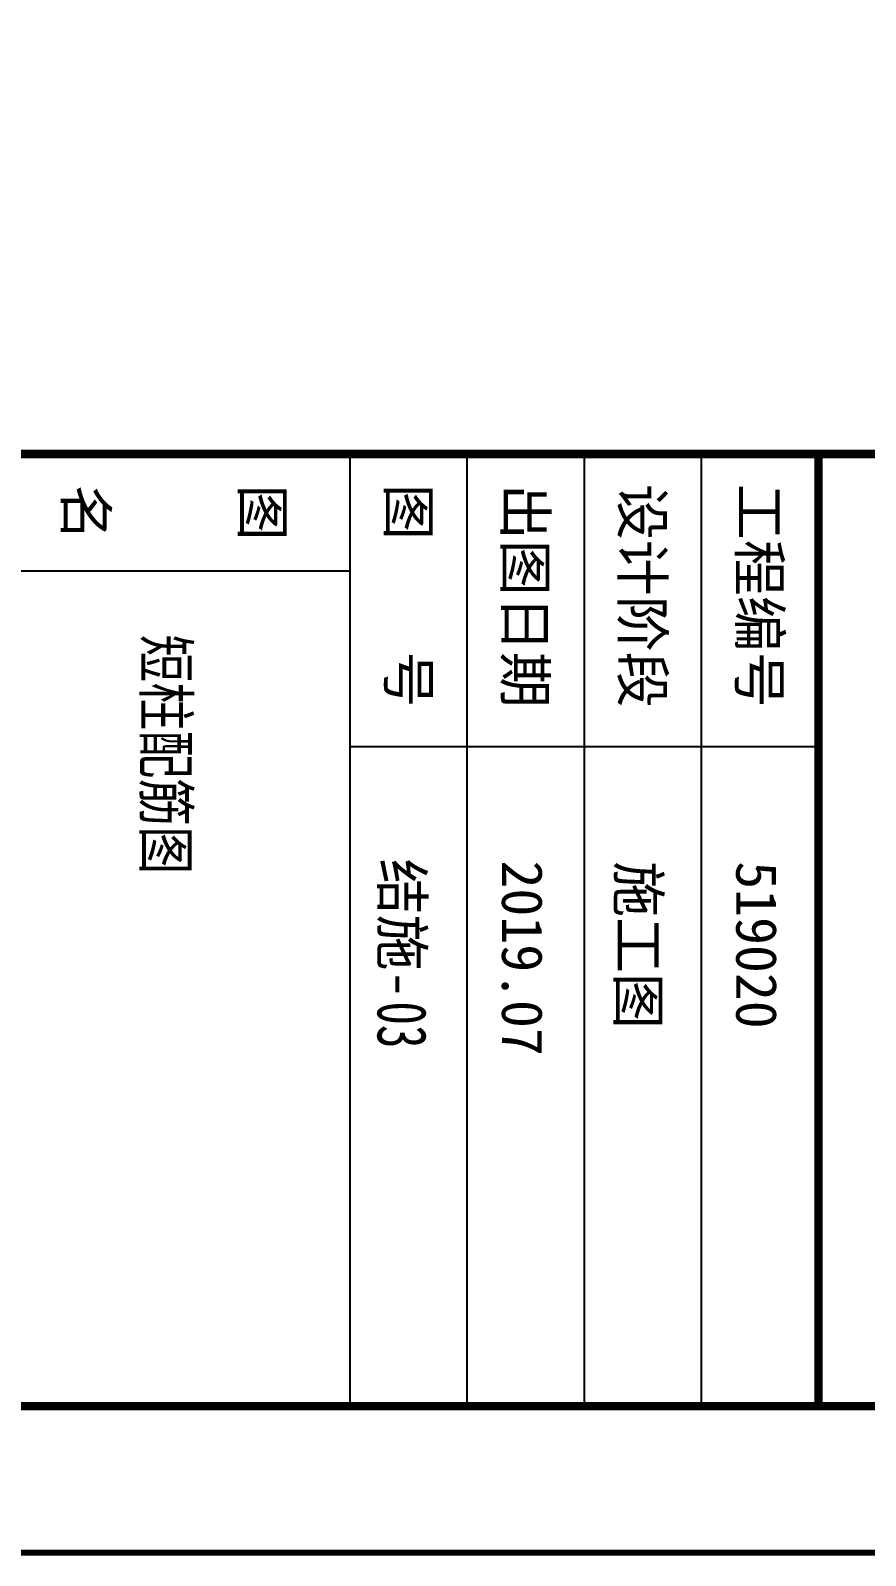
# Model space of a CAD drawing. Extents: x 447413 to 2975780, y -1432727 to 1301644.
# Drawn here: x 2637623 to 2646179, y 448798 to 464415 of the extents above; entities that cross this region are included whole.
import ezdxf
from ezdxf.enums import TextEntityAlignment as Align

# ---------------------------------------------------------------- set-up
doc = ezdxf.new("R2010")
doc.units = 0
doc.header["$LTSCALE"] = 1000
doc.header["$MEASUREMENT"] = 0
for name, color, linetype in [('图名', 7, 'Continuous'), ('图框', 253, 'Continuous'), ('图纸编号', 6, 'Continuous')]:
    doc.layers.add(name, color=color, linetype=linetype)
doc.styles.add('cx_biaoti', font='')
doc.styles.add('iicon5', font='simhei.ttf')
doc.styles.add('STYLE3', font='', dxfattribs={"height": 5})
doc.styles.get('cx_biaoti').set_extended_font_data('SimSun')
doc.styles.get('STYLE3').set_extended_font_data('SimSun')

# ---------------------------------------------------------------- blocks, each defined once
blk = doc.blocks.new('A$C6B0021A6')
at = {"layer": '图框', "color": 153}
for p, q in [((113420, 19020, -84000), (113420, 15820, -84000)), ((117920, 18220, -84000), (111420, 18220, -84000)), ((117920, 17420, -84000), (111420, 17420, -84000)), ((117920, 16620, -84000), (111420, 16620, -84000)), ((117920, 15820, -84000), (111420, 15820, -84000)), ((112220, 15820, -84000), (112220, 13420, -84000))]:
    blk.add_line(p, q, dxfattribs=at)
at = {"layer": '图框', "color": 2, "const_width": 40, "elevation": -84000}
blk.add_lwpolyline([(20, 84120), (118920, 84120), (118920, 20), (20, 20)], close=True, dxfattribs=at)
at = {"layer": '图框', "color": 153, "const_width": 58, "elevation": -84000}
for points in [[(111420, 1020), (2520, 1020), (2520, 83120), (111420, 83120)], [(111420, 83120), (117920, 83120), (117920, 1020), (111420, 1020)], [(111420, 30220), (117920, 30220), (117920, 1020), (111420, 1020)]]:
    blk.add_lwpolyline(points, close=True, dxfattribs=at)
blk.add_lwpolyline([(111420, 19020), (117920, 19020)], dxfattribs=at)
at = {"layer": '图框', "color": 153, "style": 'cx_biaoti'}
for s, p in [('工程编号', (111624, 18477, -84000)), ('设计阶段', (111624, 17677, -84000)), ('出图日期', (111624, 16877, -84000)), ('图    号', (111624, 16080, -84000))]:
    blk.add_text(s, height=280, dxfattribs=at).set_placement(p)
for s, p in [('519020', (114772, 18595, -84000)), ('施工图', (114772, 17795, -84000)), ('2019.07', (114862, 16995, -84000)), ('结施-', (114659, 16180, -84000)), ('图', (111820, 15220, -84000)), ('名', (111820, 14020, -84000))]:
    blk.add_text(s, height=280, dxfattribs=at).set_placement(p, align=Align.MIDDLE)
blk = doc.blocks.new('图名')
at = {"layer": '图名', "style": 'iicon5', "width": 0.7}
blk.add_attdef('图名', (2629107, 144662), '', height=300, dxfattribs=at)
blk = doc.blocks.new('图纸编号')
at = {"layer": '图纸编号', "color": 0, "style": 'STYLE3', "width": 0.7}
blk.add_attdef('图纸编号', (2625405.5, 142894.5), '', height=260, dxfattribs=at)

msp = doc.modelspace()

# ---------------------------------------------------------------- block references
at = {"xscale": 1.5, "yscale": 1.5, "zscale": 1.5, "rotation": 270}
msp.add_blockref('A$C6B0021A6', (2617168.3, 627208.4, 252000), dxfattribs=at)
at = {"layer": '图名'}
ref = msp.add_blockref('图名', (2421795, 4401890.8, 126000), dxfattribs=dict(at, xscale=1.5, yscale=1.5, zscale=1.5, rotation=270))
ref.add_attrib('图名', '短柱配筋图', (2638788, 458231, 126000), dxfattribs={"height": 450, "rotation": 270, "style": 'iicon5', "width": 0.8})
at = {"layer": '图纸编号', "color": 6, "xscale": 1.944, "yscale": 1.944, "zscale": 1.944, "rotation": 270}
msp.add_blockref('图纸编号', (2363392.9, 5558260.3, 252000), dxfattribs=at).add_auto_attribs({'图纸编号': '03'})

doc.saveas('drawing.dxf')
